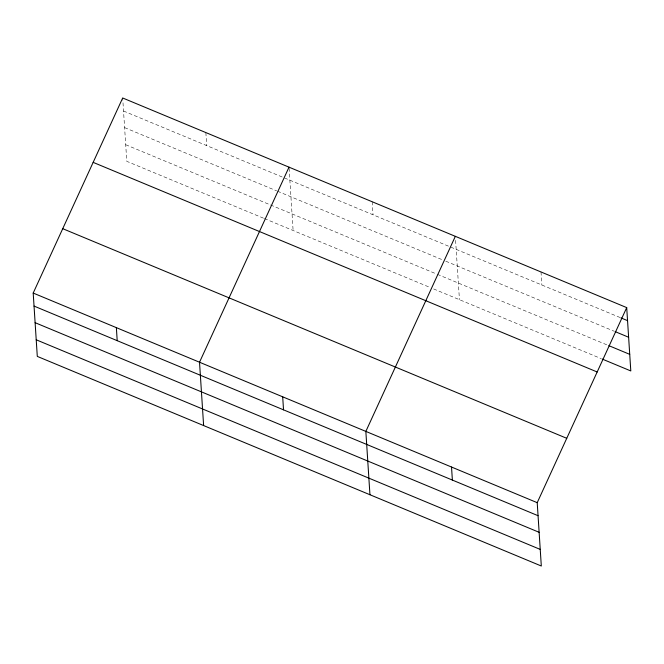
<?xml version="1.0" encoding="UTF-8"?>
<svg xmlns="http://www.w3.org/2000/svg" width="664" height="664" viewBox="0 0 664 664"><rect width="100%" height="100%" fill="white"/><g stroke="black" fill="none" stroke-linecap="round" stroke-linejoin="round"><path stroke-width="0.5" stroke-dasharray="3.32 2.49" d="M123.529 111.021L619.927 317.467M124.608 127.621L276.589 190.834M277.552 191.232L441.958 259.607M445.785 261.201L614.341 331.303M125.712 144.727L436.373 273.925M437.335 274.323L607.834 345.238M263.475 218.174L126.782 161.327L122.691 97.99M264.438 218.572L429.799 287.346M433.625 288.94L601.285 358.668M541.019 271.974L541.865 285.005M455.595 240.343L459.438 299.671M372.18 201.748L373.019 214.779M289.081 168.166L293.114 230.499M205.857 132.576L206.695 145.607"/><path stroke-width="1" d="M626.708 307.606L537.217 502.673L541.309 566.01L37.292 356.394L33.2 293.056L122.691 97.99L626.708 307.606L630.8 370.944L602.24 359.066M289.014 167.162L199.524 362.229L203.624 425.566M455.338 236.334L365.847 431.409L369.948 494.738M620.881 317.865L627.546 320.637M615.296 331.693L628.617 337.237M608.78 345.629L629.729 354.344M93.159 162.365L597.168 371.981M62.731 228.682L566.749 438.306M33.2 293.056L537.217 502.673M34.047 306.087L538.056 515.704M35.117 322.687L539.126 532.304M36.221 339.794L540.239 549.41M451.528 467.041L452.375 480.072M282.69 396.815L283.528 409.846M116.366 327.642L117.204 340.673"/></g></svg>
